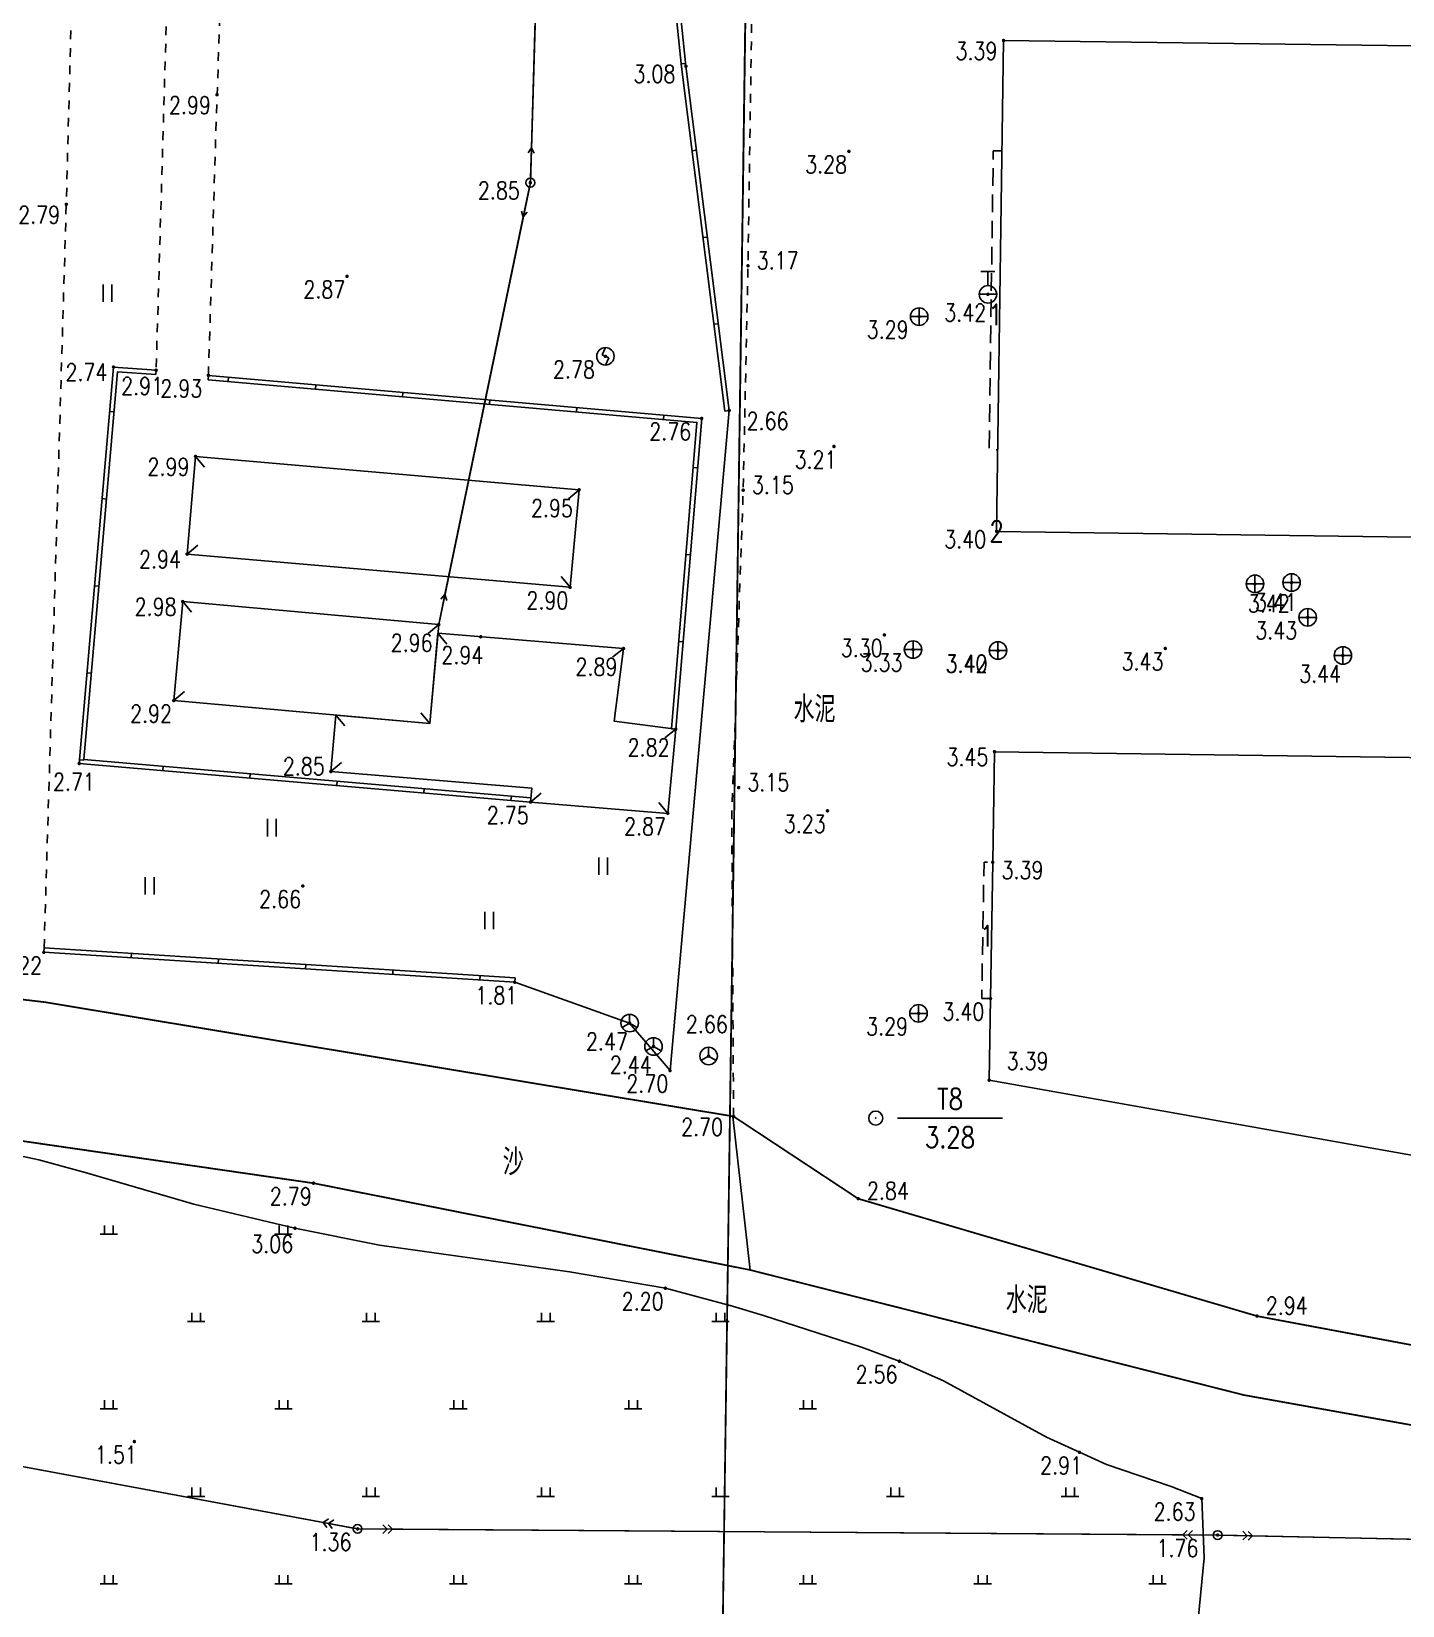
# Model space of a CAD drawing. Extents: x 500064 to 501389, y 2542464 to 2545400.
# Drawn here: x 500757.8 to 500836.3, y 2544646.5 to 2544736.6 of the extents above; entities that cross this region are included whole.
import ezdxf
from ezdxf.enums import TextEntityAlignment as Align

# ---------------------------------------------------------------- set-up
doc = ezdxf.new("R2010")
doc.units = 0
doc.header["$LTSCALE"] = 0.5
doc.linetypes.add('X5', pattern=[3, 2, -1])
doc.linetypes.add('X6', pattern=[2, 1, -1])
doc.layers.get('0').update_dxf_attribs({"linetype": 'CONTINUOUS', "lineweight": 5})
doc.layers.add('GCD', color=8, linetype='CONTINUOUS')
doc.layers.add('地形图', color=8, linetype='CONTINUOUS')
doc.styles.add('HZ', font='romans.shx', dxfattribs={"width": 0.8, "bigfont": 'hztxt.shx'})
doc.linetypes.add('10421', pattern='A,2,[150,AAA.SHX,S=1,R=0,X=0,Y=1],1e-11', length=2)
doc.linetypes.add('1161', pattern='A,0,[149,AAA.SHX,S=0.15,R=0,X=0,Y=0],-1.6', length=1.6)
doc.linetypes.add('445', pattern='A,8,-0.5,[147,AAA.SHX,S=1,R=0,X=0,Y=0],-1.5', length=10)

# ---------------------------------------------------------------- blocks, each defined once
blk = doc.blocks.new('gc117')
blk.add_circle((0, 0), 0.8)
blk.add_point((0, 0))
blk = doc.blocks.new('gc013b')
at = {"linetype": 'Continuous'}
blk.add_line((0.5, 0), (4, 0), dxfattribs=at)
at = {"linetype": 'Continuous', "flags": 128}
blk.add_lwpolyline([(3.39, 0.35), (4, 0), (3.39, -0.35)], dxfattribs=at)
blk = doc.blocks.new('gc170')
at = {"linetype": 'Continuous'}
blk.add_circle((0, 0), 0.5, dxfattribs=at)
blk = doc.blocks.new('gc121')
for p, q in [((-0.5, -1), (-0.5, 1)), ((0.5, -1), (0.5, 1))]:
    blk.add_line(p, q)
blk = doc.blocks.new('gc050')
for p, q in [((0, 1), (-0.38, 0.18)), ((-0.38, 0.18), (0.38, -0.18)), ((0, -1), (0.38, -0.18))]:
    blk.add_line(p, q)
blk.add_circle((0, 0), 1)
blk = doc.blocks.new('gc133')
for p, q in [((-0.8, 2.6), (0.8, 2.6)), ((0, 1), (0, 2.6)), ((-1, 0), (1, 0))]:
    blk.add_line(p, q)
blk.add_circle((0, 0), 1)
blk = doc.blocks.new('gc043')
for p, q in [((-1, 0), (1, 0)), ((0, -1), (0, 1))]:
    blk.add_line(p, q)
blk.add_circle((0, 0), 1)
blk = doc.blocks.new('GC200')
at = {"linetype": 'Continuous', "const_width": 0.2, "flags": 128}
blk.add_lwpolyline([(-0.1, 0, 1), (0.1, 0, 1)], format="xyb", close=True, dxfattribs=at)
blk = doc.blocks.new('gc119')
for p, q in [((-1, 0), (1, 0)), ((-0.5, 1), (-0.5, 0)), ((0.5, 1), (0.5, 0))]:
    blk.add_line(p, q)
blk = doc.blocks.new('gc013a')
at = {"linetype": 'Continuous'}
blk.add_line((0.5, 0), (4, 0), dxfattribs=at)
at = {"linetype": 'Continuous', "flags": 128}
for points in [[(2.88, 0.5), (3.38, 0), (2.88, -0.5)], [(3.5, 0.5), (4, 0), (3.5, -0.5)]]:
    blk.add_lwpolyline(points, dxfattribs=at)
blk = doc.blocks.new('gc048')
for q in [(-0.87, -0.5), (0, 1), (0.87, -0.5)]:
    blk.add_line((0, 0), q)
blk.add_circle((0, 0), 1)

msp = doc.modelspace()

# ---------------------------------------------------------------- linework, layer by layer
at = {"layer": '地形图', "linetype": 'Continuous'}
for p, q in [((500786.426, 2544729.928), (500787.149, 2544754.347)), ((500795.59, 2544518.428), (500798.739, 2544742.425)), ((500795.251, 2544734.745), (500795.003, 2544734.719)), ((500795.871, 2544729.783), (500795.623, 2544729.752)), ((500785.961, 2544725.971), (500781.482, 2544704.371)), ((500796.494, 2544724.822), (500796.246, 2544724.791)), ((500797.117, 2544719.861), (500796.869, 2544719.83)), ((500764.957, 2544717.203), (500764.938, 2544716.954)), ((500767.947, 2544716.909), (500767.925, 2544716.66)), ((500769.107, 2544716.808), (500769.085, 2544716.559)), ((500774.088, 2544716.373), (500774.066, 2544716.124)), ((500779.069, 2544715.938), (500779.047, 2544715.689)), ((500784.05, 2544715.504), (500784.028, 2544715.255)), ((500762.3, 2544714.839), (500762.549, 2544714.818)), ((500789.031, 2544715.069), (500789.01, 2544714.82)), ((500794.012, 2544714.634), (500793.991, 2544714.385)), ((500797.74, 2544714.9), (500797.492, 2544714.869)), ((500767.212, 2544712.276), (500767.727, 2544711.664)), ((500795.935, 2544711.623), (500795.686, 2544711.644)), ((500761.868, 2544709.858), (500762.117, 2544709.836)), ((500789.155, 2544710.361), (500788.541, 2544709.848)), ((500766.73, 2544706.684), (500767.342, 2544707.199)), ((500795.518, 2544706.64), (500795.269, 2544706.661)), ((500788.641, 2544704.784), (500788.128, 2544705.398)), ((500761.437, 2544704.877), (500761.686, 2544704.855)), ((500766.477, 2544703.969), (500766.99, 2544703.355)), ((500781.127, 2544702.657), (500780.513, 2544702.144)), ((500781.082, 2544702.157, -0.02), (500781.583, 2544701.533, -0.02)), ((500791.698, 2544701.285), (500791.064, 2544700.797)), ((500795.101, 2544701.658), (500794.852, 2544701.678)), ((500761.006, 2544699.895), (500761.255, 2544699.874)), ((500765.967, 2544698.308), (500766.581, 2544698.821)), ((500775.244, 2544697.477), (500775.757, 2544696.863)), ((500780.62, 2544696.996), (500780.107, 2544697.61)), ((500794.684, 2544696.675), (500794.059, 2544696.176)), ((500794.684, 2544696.675), (500794.435, 2544696.696)), ((500760.575, 2544694.914), (500760.824, 2544694.892)), ((500765.333, 2544694.3), (500765.354, 2544694.549)), ((500774.955, 2544694.247), (500775.567, 2544694.762)), ((500770.315, 2544693.874), (500770.336, 2544694.123)), ((500775.297, 2544693.448), (500775.318, 2544693.697)), ((500780.278, 2544693.022), (500780.3, 2544693.271)), ((500785.26, 2544692.596), (500785.282, 2544692.846)), ((500786.377, 2544692.501), (500786.987, 2544693.018)), ((500786.377, 2544692.501), (500786.398, 2544692.75)), ((500794.23, 2544691.856), (500793.716, 2544692.469)), ((500758.534, 2544683.906), (500758.549, 2544684.155)), ((500763.523, 2544683.59), (500763.539, 2544683.839)), ((500768.513, 2544683.273), (500768.529, 2544683.523)), ((500773.503, 2544682.957), (500773.519, 2544683.206)), ((500778.493, 2544682.641), (500778.509, 2544682.89)), ((500783.483, 2544682.324), (500783.499, 2544682.574)), ((500785.473, 2544682.198), (500785.489, 2544682.447)), ((500807.375, 2544674.425), (500813.375, 2544674.425)), ((500774.519, 2544651.293), (500720.243, 2544661.377)), ((500823.689, 2544650.587), (500778.485, 2544650.914)), ((500873.932, 2544649.561), (500827.689, 2544650.531))]:
    msp.add_line(p, q, dxfattribs=at)
at = {"layer": '地形图', "linetype": 'X6', "flags": 128}
msp.add_lwpolyline([(500797.995, 2544674.519), (500797.889, 2544691.607), (500798.544, 2544710.341), (500798.818, 2544723.176), (500799.115, 2544742.717), (500802.541, 2544743.029), (500802.369, 2544751.398), (500796.942, 2544751.513), (500797.496, 2544772.433), (500797.855, 2544785.552), (500798.646, 2544811.995), (500799.098, 2544830.634), (500800.938, 2544902.045), (500804.446, 2544902.015), (500804.949, 2544909.85), (500801.193, 2544910.044), (500801.738, 2544932.887), (500803.008, 2544983.182), (500803.869, 2545016.371), (500804.05, 2545023.351)], dxfattribs=at)
for points, elevation in [([(500758.549, 2544684.155), (500759.817, 2544726.692), (500760.301, 2544745.099), (500760.749, 2544763.045), (500761.399, 2544785.238), (500766.944, 2544785.177), (500766.585, 2544769.733), (500765.569, 2544738.093), (500764.957, 2544717.203)], 2.844), ([(500767.947, 2544716.909), (500768.442, 2544732.959), (500768.661, 2544738.716), (500769.497, 2544769.673), (500771.37, 2544784.485)], 2.934)]:
    msp.add_lwpolyline(points, dxfattribs=dict(at, elevation=elevation))
at = {"layer": '地形图', "linetype": 'Continuous', "flags": 128}
for points in [[(500797.492, 2544714.869), (500795.019, 2544734.565), (500793.135, 2544752.81), (500796.607, 2544783.402), (500771.362, 2544784.235)], [(500786.367, 2544727.929), (500787.208, 2544756.346), (500788.092, 2544782.928)], [(500786.367, 2544727.929), (500781.127, 2544702.657)], [(500764.938, 2544716.954), (500762.748, 2544717.118), (500760.828, 2544694.936), (500786.398, 2544692.75)], [(500794.435, 2544696.696), (500795.901, 2544714.219), (500767.925, 2544716.66)], [(500794.684, 2544696.675), (500796.171, 2544714.446), (500767.947, 2544716.909)], [(500758.534, 2544683.906), (500785.473, 2544682.198)], [(500758.549, 2544684.155), (500785.489, 2544682.447)], [(500875.932, 2544649.519), (500825.689, 2544650.573), (500776.485, 2544650.928), (500718.276, 2544661.742)]]:
    msp.add_lwpolyline(points, dxfattribs=at)
for points, elevation in [([(500797.74, 2544714.9), (500795.267, 2544734.593), (500793.386, 2544752.809), (500796.886, 2544783.643), (500771.37, 2544784.485)], 2.909), ([(500764.957, 2544717.203), (500762.52, 2544717.386), (500760.557, 2544694.708), (500786.377, 2544692.501)], 2.911)]:
    msp.add_lwpolyline(points, dxfattribs=dict(at, elevation=elevation))
at = {"layer": '地形图', "color": 1, "linetype": 'Continuous', "flags": 128}
msp.add_lwpolyline([(500795.565, 2544516.678), (500798.764, 2544744.175)], dxfattribs=at)
at = {"layer": '地形图', "linetype": 'Continuous', "flags": 128}
for points, elevation in [([(500813.046, 2544707.983), (500813.441, 2544736.063), (500873.499, 2544735.28), (500873.137, 2544707.149)], 3.402), ([(500788.641, 2544704.784), (500789.155, 2544710.361), (500767.212, 2544712.276), (500766.73, 2544706.684)], 2.901), ([(500765.967, 2544698.308), (500766.477, 2544703.969), (500781.127, 2544702.657), (500780.62, 2544696.996)], 2.919), ([(500781.082, 2544702.157), (500791.698, 2544701.285), (500791.159, 2544697.132), (500794.684, 2544696.675), (500794.23, 2544691.856), (500786.377, 2544692.501), (500786.443, 2544693.303), (500774.955, 2544694.247), (500775.244, 2544697.477), (500780.62, 2544696.996)], 2.963), ([(500812.619, 2544676.595), (500812.693, 2544681.259), (500812.822, 2544689.057), (500812.925, 2544695.381), (500872.964, 2544694.546), (500872.543, 2544665.949)], 3.391)]:
    msp.add_lwpolyline(points, close=True, dxfattribs=dict(at, elevation=elevation))
at = {"layer": '地形图', "linetype": 'X5', "flags": 128}
for points in [[(500813.352, 2544729.744), (500812.852, 2544729.751), (500812.612, 2544712.65), (500813.112, 2544712.643)], [(500812.693, 2544681.259), (500812.193, 2544681.267), (500812.322, 2544689.065), (500812.822, 2544689.057)]]:
    msp.add_lwpolyline(points, dxfattribs=at)
at = {"layer": '地形图', "linetype": '445', "elevation": 2.696, "flags": 128}
msp.add_lwpolyline([(500794.358, 2544677.144), (500797.74, 2544714.9)], dxfattribs=at)
at = {"layer": '地形图', "linetype": 'Continuous', "const_width": 0.1, "flags": 128}
msp.add_lwpolyline([(500797.995, 2544674.519), (500758.603, 2544681.054), (500719.336, 2544685.664), (500683.445, 2544690.769)], dxfattribs=at)
for points, elevation in [([(500683.183, 2544687.541), (500691.912, 2544686.53), (500695.529, 2544685.966), (500706.094, 2544683.832), (500722.063, 2544680.339), (500746.459, 2544674.682), (500773.961, 2544670.7), (500798.948, 2544665.735), (500827.195, 2544658.582), (500852.367, 2544654.077), (500876.489, 2544650.951)], 2.974), ([(500797.995, 2544674.519), (500805.125, 2544669.814), (500827.944, 2544663.099), (500852.277, 2544658.546), (500871.798, 2544654.99), (500876.273, 2544654.775)], 2.696)]:
    msp.add_lwpolyline(points, dxfattribs=dict(at, elevation=elevation))
at = {"layer": '地形图', "linetype": '10421', "flags": 128}
msp.add_lwpolyline([(500824.778, 2544652.659), (500823.029, 2544653.347), (500819.321, 2544654.618), (500817.783, 2544655.307), (500815.897, 2544656.181), (500809.999, 2544659.405), (500807.476, 2544660.519), (500805.308, 2544661.317), (500799.712, 2544663.139), (500797.924, 2544663.66), (500794.093, 2544664.694), (500788.612, 2544665.636), (500777.737, 2544667.152), (500772.9, 2544668.126), (500767.112, 2544669.5), (500760.894, 2544671.311), (500758.251, 2544672.034), (500755.349, 2544672.653), (500748.498, 2544673.829), (500738.944, 2544675.135), (500734.996, 2544675.827), (500729.876, 2544676.903), (500725.306, 2544677.9), (500721.832, 2544678.492), (500716.957, 2544678.903), (500707.961, 2544680.09), (500699.457, 2544681.42), (500694.042, 2544682.557), (500687.246, 2544684.274)], dxfattribs=at)
at = {"layer": '地形图', "linetype": '1161', "flags": 128}
for points, elevation in [([(500785.473, 2544682.198), (500792.048, 2544679.858), (500794.358, 2544677.144)], 1.812), ([(500797.945, 2544674.519), (500798.948, 2544665.735)], 2.696)]:
    msp.add_lwpolyline(points, dxfattribs=dict(at, elevation=elevation))
msp.add_lwpolyline([(500824.778, 2544652.659), (500824.919, 2544649.266), (500823.915, 2544638.878), (500824.036, 2544634.316), (500825.254, 2544632.092), (500830.983, 2544624.171), (500834.539, 2544618.751), (500840.941, 2544608.037), (500844.679, 2544602.806), (500849.93, 2544599.058), (500855.508, 2544596.185), (500860.163, 2544594.412), (500866.446, 2544592.38), (500870.689, 2544591.577), (500874.222, 2544593.235), (500881.043, 2544599.614), (500885.767, 2544604.578)], dxfattribs=at)

# ---------------------------------------------------------------- block references
at = {"layer": '地形图', "linetype": 'Continuous'}
ref = msp.add_blockref('GC200', (500813.441, 2544736.063, 3.389), dxfattribs=dict(at, xscale=0.5, yscale=0.5, zscale=0.5))
ref.add_attrib('height', '3.39', dxfattribs={"layer": 'GCD', "linetype": 'Continuous', "height": 1, "style": 'HZ', "width": 0.8}).set_placement((500810.691, 2544735.463, 3.39), align=Align.MIDDLE_LEFT)
ref = msp.add_blockref('GC200', (500795.267, 2544734.593, 3.078), dxfattribs=dict(at, xscale=0.5, yscale=0.5, zscale=0.5))
ref.add_attrib('height', '3.08', dxfattribs={"layer": 'GCD', "linetype": 'Continuous', "height": 1, "style": 'HZ', "width": 0.8}).set_placement((500792.267, 2544734.143, 3.08), align=Align.MIDDLE_LEFT)
ref = msp.add_blockref('GC200', (500768.442, 2544732.959, 2.993), dxfattribs=dict(at, xscale=0.5, yscale=0.5, zscale=0.5))
ref.add_attrib('height', '2.99', dxfattribs={"layer": 'GCD', "linetype": 'Continuous', "height": 1, "style": 'HZ', "width": 0.8}).set_placement((500765.692, 2544732.359, 2.99), align=Align.MIDDLE_LEFT)
at = {"layer": '地形图', "linetype": 'Continuous', "yscale": 0.5}
for name, p, xscale, rotation in [('gc013b', (500786.367, 2544727.929), 0.5000000000034146, 88.3048284501135), ('gc013b', (500786.367, 2544727.929), 0.5000000002211479, 258.2860431970094), ('gc013b', (500781.076, 2544702.412), 0.5000000002211479, 78.28604319700945), ('gc013a', (500776.485, 2544650.928), 0.5000000000116642, 169.4755877836941), ('gc013a', (500776.485, 2544650.928), 0.4999999999750807, 359.5866278157509), ('gc013a', (500825.689, 2544650.573), 0.4999999999750807, 179.5866278157509), ('gc013a', (500825.689, 2544650.573), 0.5000000000049403, 358.7982035924983)]:
    msp.add_blockref(name, p, dxfattribs=dict(at, xscale=xscale, rotation=rotation))
at = {"layer": '地形图', "linetype": 'Continuous'}
ref = msp.add_blockref('GC200', (500804.59, 2544729.719, 3.275), dxfattribs=dict(at, xscale=0.5, yscale=0.5, zscale=0.5))
ref.add_attrib('height', '3.28', dxfattribs={"layer": 'GCD', "linetype": 'Continuous', "height": 1, "style": 'HZ', "width": 0.8}).set_placement((500802.09, 2544728.969, 3.28), align=Align.MIDDLE_LEFT)
ref = msp.add_blockref('GC200', (500786.367, 2544727.929, 2.849), dxfattribs=dict(at, xscale=0.5, yscale=0.5, zscale=0.5))
ref.add_attrib('height', '2.85', dxfattribs={"layer": 'GCD', "linetype": 'Continuous', "height": 1, "style": 'HZ', "width": 0.8}).set_placement((500783.367, 2544727.479, 2.85), align=Align.MIDDLE_LEFT)
at = {"layer": '地形图', "linetype": 'Continuous', "xscale": 0.5, "yscale": 0.5}
for name, p in [('gc170', (500786.367, 2544727.929)), ('gc170', (500786.367, 2544727.929)), ('gc133', (500812.547, 2544721.544, 3.415)), ('gc121', (500762.182, 2544721.612)), ('gc043', (500808.611, 2544720.268, 3.29)), ('gc050', (500790.663, 2544717.997, 2.781)), ('gc043', (500827.824, 2544704.981, 3.407)), ('gc043', (500829.919, 2544705.057, 3.417)), ('gc043', (500830.842, 2544703.067, 3.427)), ('gc043', (500808.263, 2544701.224, 3.333)), ('gc043', (500813.12, 2544701.17, 3.401)), ('gc043', (500832.856, 2544700.885, 3.443)), ('gc121', (500771.582, 2544691.039)), ('gc121', (500790.529, 2544688.835)), ('gc121', (500764.589, 2544687.705)), ('gc121', (500784.013, 2544685.73)), ('gc048', (500792.048, 2544679.858, 2.47)), ('gc043', (500808.577, 2544680.414, 3.29)), ('gc048', (500793.414, 2544678.522, 2.439)), ('gc048', (500796.565, 2544677.974, 2.656)), ('gc117', (500806.125, 2544674.425, 3.282)), ('gc119', (500762.246, 2544667.788)), ('gc119', (500772.246, 2544667.788)), ('gc119', (500767.246, 2544662.788)), ('gc119', (500777.246, 2544662.788)), ('gc119', (500787.246, 2544662.788)), ('gc119', (500797.246, 2544662.788)), ('gc119', (500762.246, 2544657.788)), ('gc119', (500772.246, 2544657.788)), ('gc119', (500782.246, 2544657.788)), ('gc119', (500792.246, 2544657.788)), ('gc119', (500802.246, 2544657.788)), ('gc119', (500767.246, 2544652.788)), ('gc119', (500777.246, 2544652.788)), ('gc119', (500787.246, 2544652.788)), ('gc119', (500797.246, 2544652.788)), ('gc119', (500807.246, 2544652.788)), ('gc119', (500817.246, 2544652.788)), ('gc170', (500776.485, 2544650.928)), ('gc170', (500825.689, 2544650.573)), ('gc119', (500762.246, 2544647.788)), ('gc119', (500772.246, 2544647.788)), ('gc119', (500782.246, 2544647.788)), ('gc119', (500792.246, 2544647.788)), ('gc119', (500802.246, 2544647.788)), ('gc119', (500812.246, 2544647.788)), ('gc119', (500822.246, 2544647.788))]:
    msp.add_blockref(name, p, dxfattribs=at)
at = {"layer": '地形图', "linetype": 'Continuous'}
ref = msp.add_blockref('GC200', (500759.817, 2544726.692, 2.793), dxfattribs=dict(at, xscale=0.5, yscale=0.5, zscale=0.5))
ref.add_attrib('height', '2.79', dxfattribs={"layer": 'GCD', "linetype": 'Continuous', "height": 1, "style": 'HZ', "width": 0.8}).set_placement((500757.067, 2544726.092, 2.79), align=Align.MIDDLE_LEFT)
ref = msp.add_blockref('GC200', (500798.818, 2544723.176, 3.174), dxfattribs=dict(at, xscale=0.5, yscale=0.5, zscale=0.5))
ref.add_attrib('height', '3.17', dxfattribs={"layer": 'GCD', "linetype": 'Continuous', "height": 1, "style": 'HZ', "width": 0.8}).set_placement((500799.318, 2544723.476, 3.17), align=Align.MIDDLE_LEFT)
ref = msp.add_blockref('GC200', (500775.88, 2544722.57, 2.874), dxfattribs=dict(at, xscale=0.5, yscale=0.5, zscale=0.5))
ref.add_attrib('height', '2.87', dxfattribs={"layer": 'GCD', "linetype": 'Continuous', "height": 1, "style": 'HZ', "width": 0.8}).set_placement((500773.38, 2544721.82, 2.87), align=Align.MIDDLE_LEFT)
ref = msp.add_blockref('GC200', (500812.547, 2544721.544, 3.415), dxfattribs=dict(at, xscale=0.5, yscale=0.5, zscale=0.5))
ref.add_attrib('height', '3.42', dxfattribs={"layer": 'GCD', "linetype": 'Continuous', "height": 1, "style": 'HZ', "width": 0.8}).set_placement((500810.047, 2544720.494, 3.42), align=Align.MIDDLE_LEFT)
ref = msp.add_blockref('GC200', (500808.611, 2544720.268, 3.29), dxfattribs=dict(at, xscale=0.5, yscale=0.5, zscale=0.5))
ref.add_attrib('height', '3.29', dxfattribs={"layer": 'GCD', "linetype": 'Continuous', "height": 1, "style": 'HZ', "width": 0.8}).set_placement((500805.611, 2544719.518, 3.29), align=Align.MIDDLE_LEFT)
ref = msp.add_blockref('GC200', (500790.663, 2544717.997, 2.781), dxfattribs=dict(at, xscale=0.5, yscale=0.5, zscale=0.5))
ref.add_attrib('height', '2.78', dxfattribs={"layer": 'GCD', "linetype": 'Continuous', "height": 1, "style": 'HZ', "width": 0.8}).set_placement((500787.663, 2544717.247, 2.78), align=Align.MIDDLE_LEFT)
ref = msp.add_blockref('GC200', (500762.52, 2544717.386, 2.741), dxfattribs=dict(at, xscale=0.5, yscale=0.5, zscale=0.5))
ref.add_attrib('height', '2.74', dxfattribs={"layer": 'GCD', "linetype": 'Continuous', "height": 1, "style": 'HZ', "width": 0.8}).set_placement((500759.77, 2544717.086, 2.74), align=Align.MIDDLE_LEFT)
ref = msp.add_blockref('GC200', (500764.957, 2544717.203, 2.911), dxfattribs=dict(at, xscale=0.5, yscale=0.5, zscale=0.5))
ref.add_attrib('height', '2.91', dxfattribs={"layer": 'GCD', "linetype": 'Continuous', "height": 1, "style": 'HZ', "width": 0.8}).set_placement((500762.957, 2544716.303, 2.91), align=Align.MIDDLE_LEFT)
ref = msp.add_blockref('GC200', (500767.947, 2544716.909, 2.934), dxfattribs=dict(at, xscale=0.5, yscale=0.5, zscale=0.5))
ref.add_attrib('height', '2.93', dxfattribs={"layer": 'GCD', "linetype": 'Continuous', "height": 1, "style": 'HZ', "width": 0.8}).set_placement((500765.197, 2544716.159, 2.93), align=Align.MIDDLE_LEFT)
ref = msp.add_blockref('GC200', (500796.171, 2544714.446, 2.759), dxfattribs=dict(at, xscale=0.5, yscale=0.5, zscale=0.5))
ref.add_attrib('height', '2.76', dxfattribs={"layer": 'GCD', "linetype": 'Continuous', "height": 1, "style": 'HZ', "width": 0.8}).set_placement((500793.171, 2544713.696, 2.76), align=Align.MIDDLE_LEFT)
ref = msp.add_blockref('GC200', (500797.74, 2544714.9, 2.655), dxfattribs=dict(at, xscale=0.5, yscale=0.5, zscale=0.5))
ref.add_attrib('height', '2.66', dxfattribs={"layer": 'GCD', "linetype": 'Continuous', "height": 1, "style": 'HZ', "width": 0.8}).set_placement((500798.74, 2544714.3, 2.66), align=Align.MIDDLE_LEFT)
ref = msp.add_blockref('GC200', (500803.736, 2544712.84, 3.208), dxfattribs=dict(at, xscale=0.5, yscale=0.5, zscale=0.5))
ref.add_attrib('height', '3.21', dxfattribs={"layer": 'GCD', "linetype": 'Continuous', "height": 1, "style": 'HZ', "width": 0.8}).set_placement((500801.486, 2544712.09, 3.21), align=Align.MIDDLE_LEFT)
ref = msp.add_blockref('GC200', (500767.212, 2544712.276, 2.99), dxfattribs=dict(at, xscale=0.5, yscale=0.5, zscale=0.5))
ref.add_attrib('height', '2.99', dxfattribs={"layer": 'GCD', "linetype": 'Continuous', "height": 1, "style": 'HZ', "width": 0.8}).set_placement((500764.462, 2544711.676, 2.99), align=Align.MIDDLE_LEFT)
ref = msp.add_blockref('GC200', (500798.544, 2544710.341, 3.147), dxfattribs=dict(at, xscale=0.5, yscale=0.5, zscale=0.5))
ref.add_attrib('height', '3.15', dxfattribs={"layer": 'GCD', "linetype": 'Continuous', "height": 1, "style": 'HZ', "width": 0.8}).set_placement((500799.044, 2544710.641, 3.15), align=Align.MIDDLE_LEFT)
ref = msp.add_blockref('GC200', (500789.155, 2544710.361, 2.947), dxfattribs=dict(at, xscale=0.5, yscale=0.5, zscale=0.5))
ref.add_attrib('height', '2.95', dxfattribs={"layer": 'GCD', "linetype": 'Continuous', "height": 1, "style": 'HZ', "width": 0.8}).set_placement((500786.405, 2544709.311, 2.95), align=Align.MIDDLE_LEFT)
ref = msp.add_blockref('GC200', (500813.046, 2544707.983, 3.402), dxfattribs=dict(at, xscale=0.5, yscale=0.5, zscale=0.5))
ref.add_attrib('height', '3.40', dxfattribs={"layer": 'GCD', "linetype": 'Continuous', "height": 1, "style": 'HZ', "width": 0.8}).set_placement((500810.046, 2544707.533, 3.4), align=Align.MIDDLE_LEFT)
ref = msp.add_blockref('GC200', (500766.73, 2544706.684, 2.942), dxfattribs=dict(at, xscale=0.5, yscale=0.5, zscale=0.5))
ref.add_attrib('height', '2.94', dxfattribs={"layer": 'GCD', "linetype": 'Continuous', "height": 1, "style": 'HZ', "width": 0.8}).set_placement((500763.98, 2544706.384, 2.94), align=Align.MIDDLE_LEFT)
ref = msp.add_blockref('GC200', (500788.641, 2544704.784, 2.901), dxfattribs=dict(at, xscale=0.5, yscale=0.5, zscale=0.5))
ref.add_attrib('height', '2.90', dxfattribs={"layer": 'GCD', "linetype": 'Continuous', "height": 1, "style": 'HZ', "width": 0.8}).set_placement((500786.141, 2544704.034, 2.9), align=Align.MIDDLE_LEFT)
ref = msp.add_blockref('GC200', (500829.919, 2544705.057, 3.417), dxfattribs=dict(at, xscale=0.5, yscale=0.5, zscale=0.5))
ref.add_attrib('height', '3.42', dxfattribs={"layer": 'GCD', "linetype": 'Continuous', "height": 1, "style": 'HZ', "width": 0.8}).set_placement((500827.419, 2544703.857, 3.42), align=Align.MIDDLE_LEFT)
ref = msp.add_blockref('GC200', (500827.824, 2544704.981, 3.407), dxfattribs=dict(at, xscale=0.5, yscale=0.5, zscale=0.5))
ref.add_attrib('height', '3.41', dxfattribs={"layer": 'GCD', "linetype": 'Continuous', "height": 1, "style": 'HZ', "width": 0.8}).set_placement((500827.824, 2544703.931, 3.41), align=Align.MIDDLE_LEFT)
ref = msp.add_blockref('GC200', (500766.477, 2544703.969, 2.977), dxfattribs=dict(at, xscale=0.5, yscale=0.5, zscale=0.5))
ref.add_attrib('height', '2.98', dxfattribs={"layer": 'GCD', "linetype": 'Continuous', "height": 1, "style": 'HZ', "width": 0.8}).set_placement((500763.727, 2544703.669, 2.98), align=Align.MIDDLE_LEFT)
ref = msp.add_blockref('GC200', (500781.127, 2544702.657, 2.963), dxfattribs=dict(at, xscale=0.5, yscale=0.5, zscale=0.5))
ref.add_attrib('height', '2.96', dxfattribs={"layer": 'GCD', "linetype": 'Continuous', "height": 1, "style": 'HZ', "width": 0.8}).set_placement((500778.377, 2544701.607, 2.96), align=Align.MIDDLE_LEFT)
ref = msp.add_blockref('GC200', (500830.842, 2544703.067, 3.427), dxfattribs=dict(at, xscale=0.5, yscale=0.5, zscale=0.5))
ref.add_attrib('height', '3.43', dxfattribs={"layer": 'GCD', "linetype": 'Continuous', "height": 1, "style": 'HZ', "width": 0.8}).set_placement((500827.842, 2544702.317, 3.43), align=Align.MIDDLE_LEFT)
ref = msp.add_blockref('GC200', (500783.527, 2544701.956, 2.943), dxfattribs=dict(at, xscale=0.5, yscale=0.5, zscale=0.5))
ref.add_attrib('height', '2.94', dxfattribs={"layer": 'GCD', "linetype": 'Continuous', "height": 1, "style": 'HZ', "width": 0.8}).set_placement((500781.277, 2544700.906, 2.94), align=Align.MIDDLE_LEFT)
ref = msp.add_blockref('GC200', (500806.625, 2544702.063, 3.299), dxfattribs=dict(at, xscale=0.5, yscale=0.5, zscale=0.5))
ref.add_attrib('height', '3.30', dxfattribs={"layer": 'GCD', "linetype": 'Continuous', "height": 1, "style": 'HZ', "width": 0.8}).set_placement((500804.125, 2544701.313, 3.3), align=Align.MIDDLE_LEFT)
ref = msp.add_blockref('GC200', (500791.698, 2544701.285, 2.886), dxfattribs=dict(at, xscale=0.5, yscale=0.5, zscale=0.5))
ref.add_attrib('height', '2.89', dxfattribs={"layer": 'GCD', "linetype": 'Continuous', "height": 1, "style": 'HZ', "width": 0.8}).set_placement((500788.948, 2544700.235, 2.89), align=Align.MIDDLE_LEFT)
ref = msp.add_blockref('GC200', (500808.263, 2544701.224, 3.333), dxfattribs=dict(at, xscale=0.5, yscale=0.5, zscale=0.5))
ref.add_attrib('height', '3.33', dxfattribs={"layer": 'GCD', "linetype": 'Continuous', "height": 1, "style": 'HZ', "width": 0.8}).set_placement((500805.263, 2544700.474, 3.33), align=Align.MIDDLE_LEFT)
ref = msp.add_blockref('GC200', (500813.12, 2544701.17, 3.401), dxfattribs=dict(at, xscale=0.5, yscale=0.5, zscale=0.5))
ref.add_attrib('height', '3.40', dxfattribs={"layer": 'GCD', "linetype": 'Continuous', "height": 1, "style": 'HZ', "width": 0.8}).set_placement((500810.12, 2544700.42, 3.4), align=Align.MIDDLE_LEFT)
ref = msp.add_blockref('GC200', (500813.126, 2544701.158, 3.415), dxfattribs=dict(at, xscale=0.5, yscale=0.5, zscale=0.5))
ref.add_attrib('height', '3.42', dxfattribs={"layer": 'GCD', "linetype": 'Continuous', "height": 1, "style": 'HZ', "width": 0.8}).set_placement((500810.126, 2544700.408, 3.42), align=Align.MIDDLE_LEFT)
ref = msp.add_blockref('GC200', (500822.691, 2544701.287, 3.429), dxfattribs=dict(at, xscale=0.5, yscale=0.5, zscale=0.5))
ref.add_attrib('height', '3.43', dxfattribs={"layer": 'GCD', "linetype": 'Continuous', "height": 1, "style": 'HZ', "width": 0.8}).set_placement((500820.191, 2544700.537, 3.43), align=Align.MIDDLE_LEFT)
ref = msp.add_blockref('GC200', (500832.856, 2544700.885, 3.443), dxfattribs=dict(at, xscale=0.5, yscale=0.5, zscale=0.5))
ref.add_attrib('height', '3.44', dxfattribs={"layer": 'GCD', "linetype": 'Continuous', "height": 1, "style": 'HZ', "width": 0.8}).set_placement((500830.356, 2544699.835, 3.44), align=Align.MIDDLE_LEFT)
ref = msp.add_blockref('GC200', (500765.967, 2544698.308, 2.919), dxfattribs=dict(at, xscale=0.5, yscale=0.5, zscale=0.5))
ref.add_attrib('height', '2.92', dxfattribs={"layer": 'GCD', "linetype": 'Continuous', "height": 1, "style": 'HZ', "width": 0.8}).set_placement((500763.467, 2544697.558, 2.92), align=Align.MIDDLE_LEFT)
ref = msp.add_blockref('GC200', (500794.684, 2544696.675, 2.816), dxfattribs=dict(at, xscale=0.5, yscale=0.5, zscale=0.5))
ref.add_attrib('height', '2.82', dxfattribs={"layer": 'GCD', "linetype": 'Continuous', "height": 1, "style": 'HZ', "width": 0.8}).set_placement((500791.934, 2544695.625, 2.82), align=Align.MIDDLE_LEFT)
ref = msp.add_blockref('GC200', (500812.925, 2544695.381, 3.448), dxfattribs=dict(at, xscale=0.5, yscale=0.5, zscale=0.5))
ref.add_attrib('height', '3.45', dxfattribs={"layer": 'GCD', "linetype": 'Continuous', "height": 1, "style": 'HZ', "width": 0.8}).set_placement((500810.175, 2544695.081, 3.45), align=Align.MIDDLE_LEFT)
ref = msp.add_blockref('GC200', (500760.557, 2544694.708, 2.712), dxfattribs=dict(at, xscale=0.5, yscale=0.5, zscale=0.5))
ref.add_attrib('height', '2.71', dxfattribs={"layer": 'GCD', "linetype": 'Continuous', "height": 1, "style": 'HZ', "width": 0.8}).set_placement((500759.057, 2544693.658, 2.71), align=Align.MIDDLE_LEFT)
ref = msp.add_blockref('GC200', (500774.955, 2544694.247, 2.849), dxfattribs=dict(at, xscale=0.5, yscale=0.5, zscale=0.5))
ref.add_attrib('height', '2.85', dxfattribs={"layer": 'GCD', "linetype": 'Continuous', "height": 1, "style": 'HZ', "width": 0.8}).set_placement((500772.205, 2544694.547, 2.85), align=Align.MIDDLE_LEFT)
ref = msp.add_blockref('GC200', (500798.282, 2544693.33, 3.152), dxfattribs=dict(at, xscale=0.5, yscale=0.5, zscale=0.5))
ref.add_attrib('height', '3.15', dxfattribs={"layer": 'GCD', "linetype": 'Continuous', "height": 1, "style": 'HZ', "width": 0.8}).set_placement((500798.782, 2544693.63, 3.15), align=Align.MIDDLE_LEFT)
ref = msp.add_blockref('GC200', (500786.377, 2544692.501, 2.753), dxfattribs=dict(at, xscale=0.5, yscale=0.5, zscale=0.5))
ref.add_attrib('height', '2.75', dxfattribs={"layer": 'GCD', "linetype": 'Continuous', "height": 1, "style": 'HZ', "width": 0.8}).set_placement((500783.877, 2544691.751, 2.75), align=Align.MIDDLE_LEFT)
ref = msp.add_blockref('GC200', (500794.23, 2544691.856, 2.874), dxfattribs=dict(at, xscale=0.5, yscale=0.5, zscale=0.5))
ref.add_attrib('height', '2.87', dxfattribs={"layer": 'GCD', "linetype": 'Continuous', "height": 1, "style": 'HZ', "width": 0.8}).set_placement((500791.73, 2544691.106, 2.87), align=Align.MIDDLE_LEFT)
ref = msp.add_blockref('GC200', (500803.368, 2544691.999, 3.232), dxfattribs=dict(at, xscale=0.5, yscale=0.5, zscale=0.5))
ref.add_attrib('height', '3.23', dxfattribs={"layer": 'GCD', "linetype": 'Continuous', "height": 1, "style": 'HZ', "width": 0.8}).set_placement((500800.868, 2544691.249, 3.23), align=Align.MIDDLE_LEFT)
ref = msp.add_blockref('GC200', (500812.822, 2544689.057, 3.388), dxfattribs=dict(at, xscale=0.5, yscale=0.5, zscale=0.5))
ref.add_attrib('height', '3.39', dxfattribs={"layer": 'GCD', "linetype": 'Continuous', "height": 1, "style": 'HZ', "width": 0.8}).set_placement((500813.322, 2544688.607, 3.39), align=Align.MIDDLE_LEFT)
ref = msp.add_blockref('GC200', (500773.35, 2544687.699, 2.655), dxfattribs=dict(at, xscale=0.5, yscale=0.5, zscale=0.5))
ref.add_attrib('height', '2.66', dxfattribs={"layer": 'GCD', "linetype": 'Continuous', "height": 1, "style": 'HZ', "width": 0.8}).set_placement((500770.85, 2544686.949, 2.66), align=Align.MIDDLE_LEFT)
ref = msp.add_blockref('GC200', (500758.534, 2544683.906, 2.221), dxfattribs=dict(at, xscale=0.5, yscale=0.5, zscale=0.5))
ref.add_attrib('height', '2.22', dxfattribs={"layer": 'GCD', "linetype": 'Continuous', "height": 1, "style": 'HZ', "width": 0.8}).set_placement((500756.034, 2544683.156, 2.22), align=Align.MIDDLE_LEFT)
ref = msp.add_blockref('GC200', (500785.473, 2544682.198, 1.812), dxfattribs=dict(at, xscale=0.5, yscale=0.5, zscale=0.5))
ref.add_attrib('height', '1.81', dxfattribs={"layer": 'GCD', "linetype": 'Continuous', "height": 1, "style": 'HZ', "width": 0.8}).set_placement((500783.223, 2544681.448, 1.81), align=Align.MIDDLE_LEFT)
ref = msp.add_blockref('GC200', (500812.693, 2544681.259, 3.4), dxfattribs=dict(at, xscale=0.5, yscale=0.5, zscale=0.5))
ref.add_attrib('height', '3.40', dxfattribs={"layer": 'GCD', "linetype": 'Continuous', "height": 1, "style": 'HZ', "width": 0.8}).set_placement((500809.943, 2544680.509, 3.4), align=Align.MIDDLE_LEFT)
ref = msp.add_blockref('GC200', (500796.565, 2544677.974, 2.656), dxfattribs=dict(at, xscale=0.5, yscale=0.5, zscale=0.5))
ref.add_attrib('height', '2.66', dxfattribs={"layer": 'GCD', "linetype": 'Continuous', "height": 1, "style": 'HZ', "width": 0.8}).set_placement((500795.264, 2544679.792, 2.656), align=Align.MIDDLE_LEFT)
ref = msp.add_blockref('GC200', (500808.577, 2544680.414, 3.29), dxfattribs=dict(at, xscale=0.5, yscale=0.5, zscale=0.5))
ref.add_attrib('height', '3.29', dxfattribs={"layer": 'GCD', "linetype": 'Continuous', "height": 1, "style": 'HZ', "width": 0.8}).set_placement((500805.577, 2544679.664, 3.29), align=Align.MIDDLE_LEFT)
ref = msp.add_blockref('GC200', (500792.048, 2544679.858, 2.47), dxfattribs=dict(at, xscale=0.5, yscale=0.5, zscale=0.5))
ref.add_attrib('height', '2.47', dxfattribs={"layer": 'GCD', "linetype": 'Continuous', "height": 1, "style": 'HZ', "width": 0.8}).set_placement((500789.548, 2544678.808, 2.47), align=Align.MIDDLE_LEFT)
ref = msp.add_blockref('GC200', (500793.414, 2544678.522, 2.439), dxfattribs=dict(at, xscale=0.5, yscale=0.5, zscale=0.5))
ref.add_attrib('height', '2.44', dxfattribs={"layer": 'GCD', "linetype": 'Continuous', "height": 1, "style": 'HZ', "width": 0.8}).set_placement((500790.914, 2544677.472, 2.44), align=Align.MIDDLE_LEFT)
ref = msp.add_blockref('GC200', (500812.619, 2544676.595, 3.391), dxfattribs=dict(at, xscale=0.5, yscale=0.5, zscale=0.5))
ref.add_attrib('height', '3.39', dxfattribs={"layer": 'GCD', "linetype": 'Continuous', "height": 1, "style": 'HZ', "width": 0.8}).set_placement((500813.615, 2544677.685, 3.39), align=Align.MIDDLE_LEFT)
ref = msp.add_blockref('GC200', (500794.358, 2544677.144, 2.696), dxfattribs=dict(at, xscale=0.5, yscale=0.5, zscale=0.5))
ref.add_attrib('height', '2.70', dxfattribs={"layer": 'GCD', "linetype": 'Continuous', "height": 1, "style": 'HZ', "width": 0.8}).set_placement((500791.858, 2544676.394, 2.7), align=Align.MIDDLE_LEFT)
ref = msp.add_blockref('GC200', (500797.995, 2544674.519, 2.696), dxfattribs=dict(at, xscale=0.5, yscale=0.5, zscale=0.5))
ref.add_attrib('height', '2.70', dxfattribs={"layer": 'GCD', "linetype": 'Continuous', "height": 1, "style": 'HZ', "width": 0.8}).set_placement((500794.995, 2544673.919, 2.7), align=Align.MIDDLE_LEFT)
ref = msp.add_blockref('GC200', (500773.961, 2544670.7, 2.79), dxfattribs=dict(at, xscale=0.5, yscale=0.5, zscale=0.5))
ref.add_attrib('height', '2.79', dxfattribs={"layer": 'GCD', "linetype": 'Continuous', "height": 1, "style": 'HZ', "width": 0.8}).set_placement((500771.461, 2544669.95, 2.79), align=Align.MIDDLE_LEFT)
ref = msp.add_blockref('GC200', (500805.125, 2544669.814, 2.84), dxfattribs=dict(at, xscale=0.5, yscale=0.5, zscale=0.5))
ref.add_attrib('height', '2.84', dxfattribs={"layer": 'GCD', "linetype": 'Continuous', "height": 1, "style": 'HZ', "width": 0.8}).set_placement((500805.625, 2544670.264, 2.84), align=Align.MIDDLE_LEFT)
ref = msp.add_blockref('GC200', (500772.9, 2544668.126, 3.056), dxfattribs=dict(at, xscale=0.5, yscale=0.5, zscale=0.5))
ref.add_attrib('height', '3.06', dxfattribs={"layer": 'GCD', "linetype": 'Continuous', "height": 1, "style": 'HZ', "width": 0.8}).set_placement((500770.4, 2544667.226, 3.06), align=Align.MIDDLE_LEFT)
ref = msp.add_blockref('GC200', (500794.093, 2544664.694, 2.195), dxfattribs=dict(at, xscale=0.5, yscale=0.5, zscale=0.5))
ref.add_attrib('height', '2.20', dxfattribs={"layer": 'GCD', "linetype": 'Continuous', "height": 1, "style": 'HZ', "width": 0.8}).set_placement((500791.593, 2544663.944, 2.2), align=Align.MIDDLE_LEFT)
ref = msp.add_blockref('GC200', (500827.944, 2544663.099, 2.943), dxfattribs=dict(at, xscale=0.5, yscale=0.5, zscale=0.5))
ref.add_attrib('height', '2.94', dxfattribs={"layer": 'GCD', "linetype": 'Continuous', "height": 1, "style": 'HZ', "width": 0.8}).set_placement((500828.444, 2544663.699, 2.94), align=Align.MIDDLE_LEFT)
ref = msp.add_blockref('GC200', (500807.476, 2544660.519, 2.556), dxfattribs=dict(at, xscale=0.5, yscale=0.5, zscale=0.5))
ref.add_attrib('height', '2.56', dxfattribs={"layer": 'GCD', "linetype": 'Continuous', "height": 1, "style": 'HZ', "width": 0.8}).set_placement((500804.976, 2544659.769, 2.56), align=Align.MIDDLE_LEFT)
ref = msp.add_blockref('GC200', (500763.71, 2544655.922, 1.509), dxfattribs=dict(at, xscale=0.5, yscale=0.5, zscale=0.5))
ref.add_attrib('height', '1.51', dxfattribs={"layer": 'GCD', "linetype": 'Continuous', "height": 1, "style": 'HZ', "width": 0.8}).set_placement((500761.46, 2544655.172, 1.51), align=Align.MIDDLE_LEFT)
ref = msp.add_blockref('GC200', (500817.783, 2544655.307, 2.911), dxfattribs=dict(at, xscale=0.5, yscale=0.5, zscale=0.5))
ref.add_attrib('height', '2.91', dxfattribs={"layer": 'GCD', "linetype": 'Continuous', "height": 1, "style": 'HZ', "width": 0.8}).set_placement((500815.533, 2544654.557, 2.91), align=Align.MIDDLE_LEFT)
ref = msp.add_blockref('GC200', (500824.778, 2544652.659, 2.629), dxfattribs=dict(at, xscale=0.5, yscale=0.5, zscale=0.5))
ref.add_attrib('height', '2.63', dxfattribs={"layer": 'GCD', "linetype": 'Continuous', "height": 1, "style": 'HZ', "width": 0.8}).set_placement((500822.028, 2544651.909, 2.63), align=Align.MIDDLE_LEFT)
ref = msp.add_blockref('GC200', (500776.485, 2544650.928, 1.358), dxfattribs=dict(at, xscale=0.5, yscale=0.5, zscale=0.5))
ref.add_attrib('height', '1.36', dxfattribs={"layer": 'GCD', "linetype": 'Continuous', "height": 1, "style": 'HZ', "width": 0.8}).set_placement((500773.735, 2544650.178, 1.36), align=Align.MIDDLE_LEFT)
ref = msp.add_blockref('GC200', (500825.689, 2544650.573, 1.762), dxfattribs=dict(at, xscale=0.5, yscale=0.5, zscale=0.5))
ref.add_attrib('height', '1.76', dxfattribs={"layer": 'GCD', "linetype": 'Continuous', "height": 1, "style": 'HZ', "width": 0.8}).set_placement((500822.189, 2544649.823, 1.76), align=Align.MIDDLE_LEFT)

# ---------------------------------------------------------------- texts
at = {"layer": '地形图', "linetype": 'Continuous', "style": 'HZ', "width": 0.8}
for s, height, p in [('1', 1.2, (500812.977, 2544720.378)), ('2', 1.2, (500813.046, 2544707.983, 3.402)), ('水泥', 1.5, (500802.627, 2544697.884)), ('1', 1.2, (500812.487, 2544684.835)), ('T8', 1.2, (500810.375, 2544675.525)), ('3.28', 1.2, (500810.375, 2544673.325)), ('沙', 1.5, (500785.39, 2544671.978)), ('水泥', 1.5, (500814.764, 2544664.093))]:
    msp.add_text(s, height=height, dxfattribs=at).set_placement(p, align=Align.MIDDLE)

doc.saveas('drawing.dxf')
